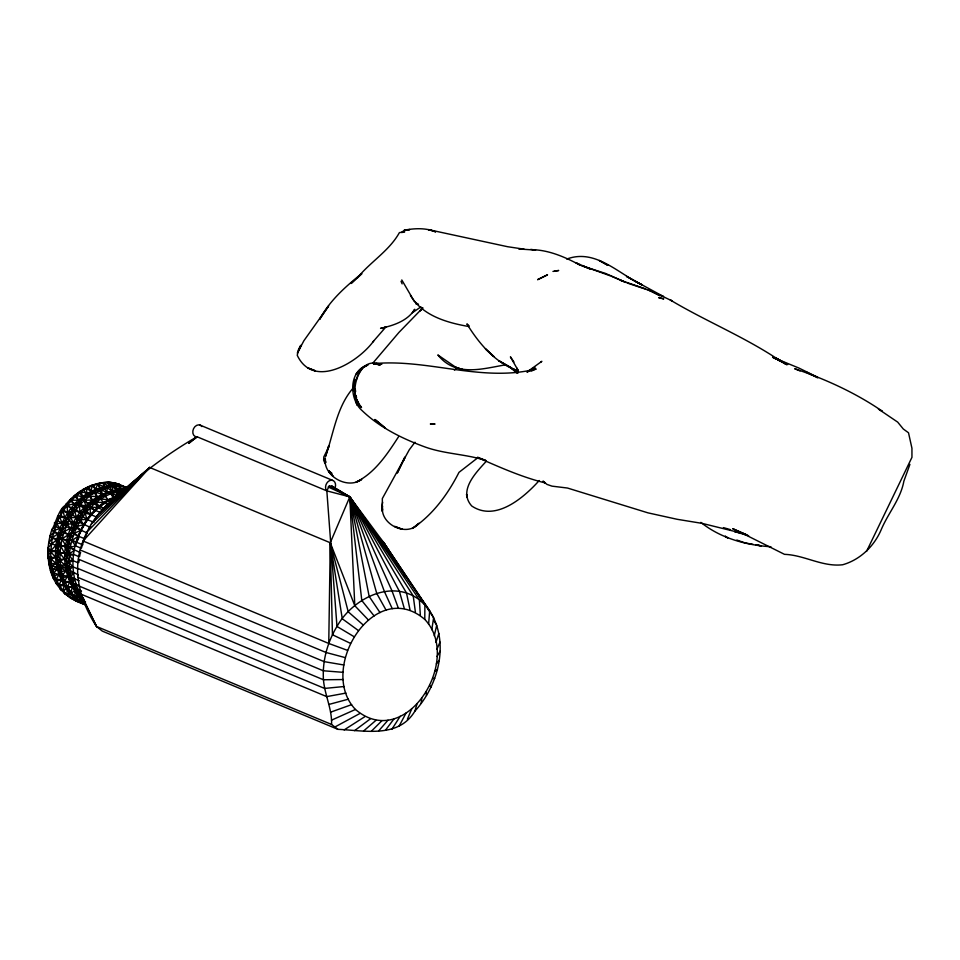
<?xml version="1.0" encoding="UTF-8"?>
<svg xmlns="http://www.w3.org/2000/svg" width="960" height="960" viewBox="0 0 960 960"><rect width="100%" height="100%" fill="white"/><g stroke="black" fill="none" stroke-linecap="round" stroke-linejoin="round"><path stroke-width="1.44" d="M124.836 489.204C108.228 488.88 92.376 498.804 83.352 512.328L79.944 512.388L72.072 510.264C51.036 537.72 49.824 588.288 85.212 604.5C66.792 599.58 52.092 584.088 49.212 565.02C46.848 553.212 48.048 540.924 51.9 529.56C55.428 525.42 61.956 496.056 71.016 508.224L72.072 511.176C82.656 493.296 106.476 479.736 127.452 487.644M85.104 602.964C60.432 582.564 62.424 543.744 78.312 518.568L83.616 511.068L87.228 506.892L88.272 506.82L88.068 503.616L82.668 498.528C96.84 492.924 111.528 481.896 127.752 488.016M424.776 619.404C374.508 576.492 317.028 669.12 355.452 709.464C405.72 752.376 463.2 659.748 424.776 619.404L424.896 604.848L383.352 542.124L349.8 496.86L331.98 486.084L329.16 486.12L326.832 490.872L336.972 626.46C327.324 642.372 322.236 661.128 323.448 679.764C324.708 694.932 332.148 709.032 331.572 724.464L337.896 729.336C364.296 730.452 398.4 738.648 414.888 711.156C438.792 684.852 449.82 642.36 429.684 610.836L383.352 542.124L380.208 538.908M85.536 601.98L83.208 603.408C46.368 578.94 56.928 519.972 89.532 496.38L93.636 502.044L91.932 503.472M347.58 650.388L328.752 643.452L330.276 542.76L349.8 496.86L333.948 487.62M58.068 557.352L57.672 547.728L58.356 546.852L55.956 545.148L48.624 543.24C55.248 535.356 54.564 523.836 60.66 515.376C65.424 506.844 71.724 499.104 79.488 493.14C92.136 483.168 111.216 478.248 125.592 487.476M81.048 598.224L75.3 597.396L72.24 595.92L74.7 596.808L75.216 591.024C50.796 557.172 71.136 500.928 111.876 491.124L113.232 486.636L110.436 485.508L115.248 486.48L119.016 489.732M50.364 568.68L48.312 557.712L48.12 547.512L56.856 539.46C61.776 514.752 80.412 489.432 107.016 486.84M67.188 564.96L67.02 568.788L78.228 574.884M85.416 602.004C50.616 567.264 75.528 496.32 124.116 490.344L121.308 489.216L125.1 490.008M82.74 597.684C60.084 563.544 78.768 508.512 117.96 495.696L118.164 491.172L115.368 490.044L121.176 490.644L122.328 493.332M382.584 506.208C379.44 524.244 407.16 537.876 418.956 523.26L412.332 528.48C432.924 514.788 447.996 494.016 458.976 472.368L477.816 457.74M67.26 554.88L67.62 551.088M96.456 516.984L90.552 514.488L86.916 511.56L87.228 506.892L97.248 507.504L103.38 510.06M52.452 537.408L61.644 531.732L64.524 523.212L69.156 520.596L73.308 522.876L75.156 525.168L69.264 539.34L68.052 547.26L58.032 544.968L56.856 539.46L49.944 536.352L53.688 532.38L58.212 533.82L61.416 532.452L64.128 524.112L72.768 523.92L75.156 525.168L78.948 517.56L83.616 511.068L85.752 509.484L80.352 504.648L77.184 503.928L76.776 505.368L69.564 500.208L65.616 504.648L71.088 500.832M78.948 518.472L76.404 517.44L70.788 517.656L67.824 516.828L64.44 524.472L57.924 520.848L57.6 516.54L59.604 517.38L67.932 517.584L71.352 512.22M96.756 490.116L98.532 488.568L106.932 492.444L107.268 487.728L104.472 486.588L102.432 487.92M72.072 511.176L72.216 510.06L74.844 511.404L76.404 517.44L76.968 521.76L74.628 526.236L64.44 531.42L61.164 531.78L59.604 539.232L56.856 539.46C53.748 555.024 55.596 572.1 64.656 585.456C59.568 593.436 72.42 597.816 77.508 601.392L79.992 600.936M70.26 573.012L68.328 575.736L71.1 576.924L73.236 572.796L70.26 573.012L67.464 571.644L67.68 568.812M428.616 624.204L429.684 610.836L349.8 496.86L329.16 486.12M79.692 517.404L81.924 514.176L76.224 509.544L76.644 504.54L83.868 507.792L88.272 506.82L80.352 504.648L81.648 499.428L84.804 500.244L95.136 499.944M337.896 729.336L102.3 631.104L96.492 626.496C79.992 601.224 71.268 570.012 83.076 541.008C87.456 529.32 94.008 518.484 102.564 509.376C131.208 481.524 162.348 456.744 197.004 436.74L326.832 490.872L349.8 496.86L419.376 599.82L424.896 604.848M70.392 537.18L67.596 546.732L80.688 552.744M83.352 512.328L83.868 507.792M69 590.556L67.2 588.672L63 590.244C53.964 579.348 50.328 564.852 50.784 550.896L55.956 545.148L58.044 550.656L57.3 552.408L57.948 554.436L57.324 559.764L58.188 560.268L50.76 551.796L48.024 550.572M113.844 485.628C115.104 478.476 96.576 484.116 92.616 485.004C83.832 488.1 76.032 493.56 69.564 500.208L81.948 500.244L82.524 496.692L81.336 491.784L80.148 491.304L84 490.008L87.504 495.924L88.548 493.956L94.476 493.104L97.176 496.8L96.456 499.956L97.812 497.784C102.312 500.16 107.808 498.54 112.176 501.396M57.6 516.54L60.66 515.376L61.26 510.516L63.804 510.192L69.924 514.308L67.932 517.584L67.824 516.828L69.156 520.596L74.628 526.236L70.752 535.932L61.68 530.268L66.3 526.608L70.62 528.564L72.036 532.272L62.268 538.704L59.496 537.552L61.416 532.452M421.152 703.308L421.788 698.28M431.796 629.7L433.644 617.676L383.352 542.124L387.768 549.912M49.944 536.352L52.248 538.344L50.784 550.896L58.044 550.656M58.656 544.956L59.496 537.552L63.948 532.872L68.352 534.468L69.66 539.652L66.636 540.564L59.496 537.552M67.236 568.98L57.636 563.604L58.008 561.372M58.32 585.42L56.472 583.86L56.904 580.896L53.364 578.076L53.532 576.936L55.356 580.152M90.396 494.064L92.124 485.832L91.284 485.496L93.42 485.328L95.676 489.3L97.692 483.972L97.008 483.696L104.772 486.996L102.756 482.676L107.832 482.568L109.272 486.684L108.444 482.436L112.512 482.82L113.688 486.912M63.396 581.256L61.272 579.744L56.124 579.264L53.088 577.476L51.648 572.34M84.192 602.232L83.52 598.788L76.512 593.928L76.02 591.468M67.764 548.64L66.66 554.184L69.42 555.348L72.948 560.628L77.94 562.716M382.668 502.248L381.816 506.424L382.584 510.3M61.02 576.78L59.088 574.584L53.688 572.952L50.556 570.588L50.748 569.904L53.28 576.42M434.256 635.784L436.716 625.248M59.604 517.38L62.184 522.9L62.952 528.072L59.988 528.276L55.584 526.536L51.9 529.56L58.212 533.82L59.604 539.232L58.032 544.968L65.484 546.744L67.332 553.644L66.66 554.184L73.644 554.448L78.636 556.524M414.888 711.156L417 703.872M328.692 446.076L325.548 456.408C333.612 433.548 336.576 407.364 352.8 388.464M435.972 642.36L438.84 633.444M299.772 348.78L300.924 345.384L299.352 348.48M327.432 449.628L328.68 445.992M106.308 494.22L109.404 491.772L114.192 496.968L115.896 497.688C95.124 505.224 80.892 524.976 75.528 545.856L70.464 547.284L67.596 546.732M909.924 464.364L903.876 481.152C900.54 499.404 888.012 513.18 881.016 530.136C873.912 546.468 859.932 559.884 842.664 564.756C822.396 567.144 804.348 555.012 784.488 554.34L741.456 532.824M87.42 533.076L76.512 528.228L71.64 532.116C75.336 536.916 82.44 533.94 76.428 542.172L69.096 539.952L70.464 547.284L74.46 550.14L69.552 553.836L67.392 547.956L70.356 547.896M71.424 582.672L69.624 581.76L67.536 587.34L64.764 586.152L67.896 587.964L72.24 586.752L71.064 592.644L68.34 591.516L74.7 596.808L78.66 594.972L75.3 597.396L72.528 596.196L78.768 600.408L82.476 598.428L80.016 601.344L77.328 600.204L83.208 603.408L84.492 601.344M49.344 564.54L48 550.632L50.784 550.896L48.12 547.512M68.472 574.308L64.608 581.4L61.836 580.212L61.704 577.26M403.152 460.944L409.296 449.76L414.984 442.188M356.412 379.632C358.62 369.348 369.276 358.128 380.088 365.34L374.4 363.444M118.428 486.576L119.328 484.32L113.988 482.988L117.048 483.66L117.672 486.36M77.832 589.488L73.104 588.396L76.092 589.98L80.424 594.36L79.08 594.84L75.24 592.056L76.092 589.98L77.832 589.488L81.564 591.048M407.376 719.268L411.744 708.78M436.896 649.32L439.992 642.108M403.26 460.824L404.904 457.104L397.284 473.052L404.604 458.076L382.344 498.54L382.308 511.356L382.092 506.832L382.596 509.412M72.972 510.012L76.644 504.54L76.776 505.368L81.648 499.428L88.068 503.616L93.636 502.044L94.5 500.208L100.596 498.924L103.416 502.56L108.54 504.744M866.544 551.424L911.952 457.344L911.94 448.248L908.508 432.768L903.312 429.012L897.684 422.112L878.412 409.068M300.576 345.468L298.38 349.908L297.252 355.332C313.716 389.916 358.32 362.124 373.716 340.944M69.096 539.952L72.024 540.504L78.336 536.136L81.192 530.472M69.924 514.308L72.072 510.264L72.48 514.884L76.404 517.44L81.924 514.176M399.072 726.204L406.116 712.932M100.092 506.568L97.248 507.504L95.628 510.492L90.552 514.488L82.524 512.448L83.028 516.744L86.916 519.432L93.876 522.336M299.256 349.632L297.372 353.076L303.876 340.752L328.584 306.012L319.704 319.284M67.164 558.66L57.324 559.764L60.084 560.928L67.788 567.396L67.02 568.788L69.444 566.772L72.816 566.772L77.808 568.86M60 558.864L57.216 555.744L57.948 554.436L55.488 551.328L50.76 551.796L48.072 555.468L50.868 557.352L55.524 557.448L57.948 554.436M71.304 583.512L69.624 581.76L65.22 582.816L64.044 584.868L67.536 587.34L72.168 586.632L67.896 587.964L67.788 590.772L71.064 592.644L75.216 591.024M437.028 656.532L440.148 651.084M398.496 436.824C387.372 453.972 374.916 473.004 356.04 482.124L361.68 479.424C347.328 489.984 322.596 475.74 325.248 457.932L325.572 462.192L324.936 460.452L325.848 462.54M65.136 522.228L66.984 519.288L60.66 515.376M329.016 446.568L323.82 456.864L323.64 460.212L324.996 463.356M72.036 532.272L74.4 533.268L80.772 530.304L84.24 524.88M391.836 729.348L400.212 716.256M319.704 319.248C329.088 301.812 343.608 288.252 358.812 275.988L351.096 283.5L361.86 273.624L357.252 278.028C370.164 262.02 389.316 250.848 399.408 232.608L404.784 231.792M53.088 577.476L54.564 575.484L59.088 574.584L56.124 579.264L53.364 578.076L54.96 580.176M385.416 730.284L394.14 718.692M422.592 308.088L398.928 332.436L372.648 363.348M102.192 496.02L103.524 494.364L105.276 495.036M76.512 528.228L74.664 525.156L77.436 526.308L83.664 524.652L87.636 519.732M66.552 563.304L65.088 565.104L60.444 565.224L58.08 566.916L61.476 571.38L66.12 570.912L68.148 569.7M486.372 461.16C475.896 472.692 458.04 490.656 471.72 505.98C495.54 522.096 523.656 497.856 539.232 480.528M436.344 663.876L439.308 660.24M82.668 498.528L84.3 498.288L87.024 495.036L89.808 496.164L100.08 496.836M372.636 342.192L385.872 327M91.164 493.176L92.688 491.4L104.184 494.808L102.192 494.256L98.532 488.568M378.708 730.848L387.996 720.204M122.436 489.768L124.812 487.176L122.004 486.048L125.364 487.296L127.188 489.096M57.636 563.604L60.084 560.928L64.656 559.08L66.408 561.288M73.896 596.616L72.204 598.464L70.572 597.984L75.684 600.504L77.46 598.788M68.892 573.228L66.12 570.912L62.364 574.944L59.592 573.768L59.58 570.216M73.98 534.42L69.264 539.34L82.812 544.824M422.904 307.968L420.072 310.908L421.752 309.18M86.76 532.296L149.724 467.472L330.276 542.76L354.792 605.7L368.484 620.088M90.48 527.484L79.548 522.312L78.312 518.568L81.084 519.708L86.916 519.432L91.464 514.896M371.484 731.1L381.9 720.756M527.136 372.384L529.032 370.536M91.296 524.016L149.724 467.472L83.076 541.008L328.752 643.452M420.348 615.372L419.376 599.82C391.236 578.4 352.224 598.956 336.972 626.46L354.18 636.756M81.06 501.072L77.184 503.928L79.416 505.68L79.944 512.388M74.772 507.684L71.016 508.224L65.4 504.912L67.284 505.332L79.308 502.716L78.456 500.124L75.168 496.764L69.972 499.788L74.604 503.976L74.772 507.684L72.216 510.06L76.224 509.544M96.588 516.336L149.724 467.472L104.196 507.852M99.576 512.856L149.724 467.472L102.564 509.376M194.796 438.72L197.004 436.74L188.904 443.4M363.54 731.04L375.936 720.348M188.832 443.1L197.004 436.74M57.216 555.744L60.06 553.572L64.824 552.924L67.332 553.644M116.232 497.868L109.104 503.256L116.112 498.084M118.608 496.068L120.984 494.268M385.464 326.64L382.776 328.668L384.276 327.696M66.984 519.288L62.184 522.9L56.64 523.824L54.468 522.924L57.924 520.848M62.268 538.704L66.636 540.564L68.748 543.444L65.628 545.496L60.84 545.82L58.992 539.7L59.604 539.232M354.564 730.656L370.212 718.992M67.464 571.644L72.816 566.772L69.228 562.74L66.468 561.564L69.204 560.352L72.948 560.628L66.564 563.94L69.444 566.772M528.288 371.064L541.848 361.32L540.636 362.184M434.88 671.232L437.484 669.408M59.58 569.028L52.764 569.712L49.212 565.02L51.972 566.196L58.344 561.876L55.524 557.448L51 559.116L48.228 557.94L51.528 563.652L56.148 563.412L57.96 564.804M454.368 370.092L457.212 368.112M420.96 306.864L412.32 312.756L414.744 309.264C407.796 320.844 393.18 325.728 380.568 328.308L382.104 328.236M58.656 568.344L56.808 566.964L50.556 570.588L51.096 570.984M70.8 592.428L67.332 594.732L65.232 594.108L71.112 597.732L73.536 596.364M110.772 492.204L113.244 490.56L118.164 491.172L121.716 493.8M80.424 594.36L79.272 595.116L79.38 597.552L82.548 599.196L83.52 598.788M70.104 579.468L70.368 582.3L75.744 584.232L75.876 589.584L71.844 585.828L75.744 584.232L79.488 585.792M529.092 371.124L534.96 367.344L527.472 371.928M344.136 729.924L364.824 716.688M104.988 487.452L107.556 485.928L113.232 486.636L116.808 490.524L113.952 485.292L119.112 486.456L121.008 489.588M552.96 271.428L558.708 270.48L554.4 271.188M334.932 726.984L359.88 713.496M69.624 581.76L64.608 581.4L61.08 578.28L63.072 577.272L69.84 576.648M79.548 522.312L74.928 524.616L80.772 530.304M113.904 486.516L116.304 485.328L120.384 486.54L121.644 490.632M69.504 593.064L66.912 594.348L64.56 593.532L63.3 590.868M104.796 503.172L98.892 506.076L92.352 501.984L93.636 502.044M100.62 512.568L94.584 510.06L88.824 505.248L91.068 504.18L88.068 503.616M84.3 498.288L79.488 493.14L74.916 495.24L82.524 496.692L86.256 496.116M331.488 720.18L355.452 709.464M530.952 371.244L536.172 368.988C482.976 382.464 429.78 359.28 376.236 363.432M368.22 364.872C348.552 369.972 348.804 399.252 362.244 410.748C379.668 427.452 401.832 438.396 424.26 446.7C444.18 454.092 465.684 453.948 485.832 460.488L477.768 457.284M366.648 365.94L363.036 367.44L364.332 366.384C354.264 376.668 350.832 396.684 361.524 407.616L360.036 405.192M54.24 530.532L59.988 528.276L61.164 531.78L63.948 532.872M70.992 511.596L67.728 512.832L61.26 510.516M72.48 514.884L68.016 516.516L70.788 517.656L73.308 522.876L76.968 521.76M330.576 712.176L351.612 704.652M109.68 500.352L103.416 502.56L92.352 501.984M88.824 505.248L95.124 503.112L97.248 507.504M566.772 259.068C595.152 248.376 618.024 273.324 641.652 284.688L626.568 276.444L641.652 284.688M328.992 704.412L348.432 699.168M56.904 580.896L61.272 579.744L59.244 585.06L56.472 583.86L59.772 585.876L64.656 585.456M117.96 495.696L115.932 491.724L109.404 491.772L112.2 492.912L114.696 498.12L108.156 499.668L103.524 494.364M48.228 557.94L50.868 557.352M91.188 491.256L88.656 487.404L85.632 488.04L91.188 491.256L93.72 491.532M73.644 554.448L66.54 555.996L69.204 560.352M83.856 600.564L80.016 601.344L77.244 600.144L78.768 600.408M83.028 516.744L78.948 517.56L83.664 524.652M403.872 232.128L401.64 232.536L404.34 230.1L409.884 229.584L404.7 230.1C414.816 228.264 425.94 227.772 435.66 231.804M345.96 693.084L326.736 696.612L81.06 594.18L96.588 626.484L331.572 724.464M505.476 364.836C481.38 368.988 455.712 377.124 437.844 354.936L455.844 367.332M71.1 576.924L74.22 578.64L73.14 583.488L69.228 578.988L74.22 578.64L79.2 580.728M125.364 487.296L128.808 488.22M373.596 364.2L376.512 363.804L373.752 364.164M58.992 539.7L62.112 539.304L65.628 545.496L68.052 547.26M113.112 490.98L115.572 490.668M58.08 566.916L60.852 568.092L67.788 567.396M104.772 486.996L103.056 482.904L97.572 483.564L100.224 487.872L102.84 488.088M344.256 686.508L324.6 688.428L78.924 585.984M75.888 598.14L72.204 598.464L69.42 597.264L71.112 597.732M104.64 494.1L102.192 494.256L101.112 487.596L104.796 488.436L106.932 492.444M114.192 496.968L116.64 496.836M100.596 498.924L100.536 496.044L105.552 495.9M432.648 678.468L434.7 678.42M66.444 554.232L64.824 552.924L57.3 552.408L60.06 553.572L64.656 559.08M343.332 679.548L323.448 679.764L77.772 577.332M770.928 546.732C746.052 545.244 720.528 538.14 700.848 522.384M94.98 491.664L94.74 490.296L99.588 490.44L102.012 494.34M530.772 249.372L535.596 250.068L518.892 249L524.064 249.18L507.528 246.696L428.34 229.596L435.42 231.804M533.244 249.72C549.864 250.344 565.728 257.436 580.164 265.164L575.964 262.752L589.968 268.872L582.396 265.788L610.236 275.808M343.2 672.336L323.292 670.776L77.616 568.344M58.86 565.5L58.92 571.164L61.476 571.38M107.268 487.728L111.876 491.124L110.04 487.116L104.472 486.588L104.796 488.436M418.488 304.332L416.064 304.104L418.008 304.344L414.18 301.164L401.796 279.948M376.26 363.696L381.816 364.212L375.756 363.132M79.488 493.14L78.252 492.636L81.336 491.784L89.196 493.956M71.784 595.308L64.56 593.532L63.36 590.928M75.684 600.504L74.736 600.192L85.212 604.5M86.916 511.56L83.616 511.068L85.308 513.588L86.916 519.432M56.808 566.964L51.972 566.196L48.876 563.208L51.528 563.652M343.884 664.992L324.144 661.632L78.456 559.188M106.824 492.804L110.7 493.488L113.028 497.424L114.696 498.12M753.156 544.392L745.02 542.904L736.812 540.036M755.868 544.896L761.292 545.892L756.972 544.86M82.548 599.196L80.532 598.812L79.992 596.52M740.28 532.8L702.072 523.368L677.184 519.3L647.928 512.844L567.492 488.04L551.976 486.144L546.96 484.392L542.988 481.128L545.352 482.952C521.976 477.204 499.584 467.208 477.54 457.464M743.1 533.46L734.64 531.612L748.644 535.716M124.116 490.344L119.676 489.36L121.176 490.644M52.248 538.344L56.856 539.46M468.648 326.496C446.844 322.692 422.292 315.636 410.424 295.356M345.348 657.636L325.968 652.464L80.292 550.032M581.304 265.68L605.532 273.432L623.748 281.508L611.568 276.312M723.432 527.616L730.512 529.668M648.096 289.98L659.988 295.716L651.852 291.288L627.192 282.996M124.812 487.176L120.192 485.712L120.384 486.54M645.612 288.888L620.64 280.332L625.884 282.468M60.48 589.344L63.108 590.376L67.2 588.672L66.912 594.348L60.48 589.344L63 590.244L60.228 589.044L59.772 585.876L63.984 584.46L59.244 585.06L56.412 583.764M76.512 593.928L79.08 594.84M345.576 495.348L349.8 496.86L413.22 595.848L415.404 612.18M516.396 370.332C494.568 362.124 478.824 343.236 466.896 323.916L469.128 325.812M116.304 485.328L119.112 486.456L119.964 490.548M93.42 485.328L92.616 485.004L97.692 483.972L100.224 487.872M75.168 496.764L73.788 496.2L76.26 495.78L78.456 500.124M515.172 369.804L511.392 368.244L517.536 371.124M88.656 487.404L87.708 487.008L92.124 485.832L95.676 489.3M84 490.008L82.908 489.564L86.652 488.448L86.784 493.728M87.228 506.892L94.584 510.06M800.052 370.932L794.736 368.736C825.312 379.068 855.528 392.82 882.216 411.144L879.6 409.788M63.804 510.192L61.992 509.448L67.08 505.596L67.932 517.584M199.932 425.052L332.676 480.396M103.836 508.128L98.892 506.076L94.5 500.208M64.524 523.212L67.296 524.364L70.62 528.564M78.636 536.256L84.876 538.86M80.52 547.944L75.528 545.856L71.952 540.792M112.512 482.82L114.156 483.06L116.448 485.844M107.832 482.568L112.704 486.048M743.844 533.892L746.076 534.84L732.696 528.672L747 534.9M113.244 490.56L115.932 491.724L117.192 495.972L112.2 492.912M511.344 367.776L498.672 360.624L516.54 370.992M83.304 600L80.532 598.812L85.284 602.172M83.196 603.468L76.428 600.912L77.508 601.392M328.176 486.972L349.8 496.86L406.512 592.98L410.016 609.876M777.54 359.856L786.936 364.26L774.696 357.888L786.468 364.428M107.556 485.928L110.04 487.116M350.544 643.392L332.436 634.728L330.276 542.76L348.24 611.82L363.228 624.996M55.956 545.148L58.416 546.384M817.716 377.892L806.376 372.156L811.632 374.868M60.852 568.092L66.12 570.912M89.532 496.38L87.024 495.036L87.504 495.924M817.26 377.076L798.876 368.04L772.632 357.252L776.196 359.232M634.932 281.004L663.552 296.556L658.8 294.552L672.18 300.936L670.308 300.012C704.7 320.544 742.008 335.856 775.632 357.78L787.74 364.62M775.632 357.78L786.696 364.68L777.264 358.8M103.272 482.88L108.072 485.916M725.244 536.316L727.74 537.948L725.328 536.28M74.4 533.268L78.336 536.136M358.44 630.588L342.276 618.78L330.276 542.76M70.368 582.3L73.608 584.688M61.836 580.212L65.22 582.816M517.044 373.272L509.904 367.14M100.536 496.044L101.532 496.848M51 559.116L56.148 563.412M94.476 493.104L92.688 491.4L93.348 492.456M68.328 575.736L71.652 579M59.592 573.768L63.072 577.272M54.564 575.484L50.928 571.764L53.688 572.952L57.384 569.124L59.916 572.256M513.78 369.684L516.36 372.324M69.336 578.292L67.632 576.48L62.364 574.944L58.92 571.164M331.98 486.084L332.724 486.912M514.128 369.648L516.096 371.868M66.3 526.608L64.44 524.472M374.112 615.924L361.8 600.516L349.8 496.86L399.384 591.288L404.292 608.508M429.684 685.476L431.016 687.144M56.64 523.824L59.988 528.276M92.508 499.908L88.548 493.956M513.936 362.004L510.408 356.844L518.076 370.332L516.936 368.136L518.016 373.068M380.016 612.6L369.144 596.376L349.8 496.86L391.956 590.772L398.328 608.1M400.332 568.572L383.352 542.124L388.752 550.992M403.572 573.612L405.18 576.132M434.292 621.468L435.9 623.988M51.9 529.56L53.688 532.38M358.548 402.768L355.572 397.908L359.556 405.684L356.748 399.456M390.288 553.536L392.604 557.34M119.328 484.32L120.708 486.684M84.132 601.764L96.756 626.796M386.088 610.164L376.704 593.34L349.8 496.86L354.792 605.7M60.132 552.372L57.672 547.728L60.792 546.132L66.696 557.508M392.232 608.652L384.36 591.468L349.8 496.86M401.04 281.28L402.132 283.884M97.176 496.8L94.74 490.296M81.648 499.428L81.948 500.244M54.468 522.924L55.584 526.536M63.096 511.272L64.776 517.74M49.704 565.884L50.4 568.56M74.676 589.692L75.24 592.056M84.432 500.568L85.608 505.956M467.016 497.16L466.548 494.34L466.716 495.408M355.236 388.944L355.62 391.572M356.184 395.508L356.556 398.136M71.232 581.532L71.844 585.828M426.048 692.112L426.48 695.412M90.012 508.032L90.552 514.488M60.84 574.536L61.08 578.28M196.92 436.896A6.216 4.776 -67.4 0 1 193.572 428.628A6.216 4.776 -67.4 0 1 201.912 426.576M327.324 491.472A6.216 4.776 -67.4 0 1 326.712 483.276A6.216 4.776 -67.4 0 1 333.78 480.984A6.216 4.776 -67.4 0 1 334.392 489.192M78.864 562.368A67.944 52.308 -67.4 0 1 79.176 559.5M79.596 556.632A67.944 52.308 -67.4 0 1 80.124 553.752M81.468 548.04A67.944 52.308 -67.4 0 1 87.168 532.812M89.196 528.864A67.944 52.308 -67.4 0 1 90.66 526.296M93 522.576A67.944 52.308 -67.4 0 1 95.52 518.988M353.904 387.54L353.748 388.956L355.056 379.236L353.904 387.54L356.796 404.772L353.904 387.54M357.672 372.096L355.908 374.616L361.452 368.4L357.672 372.096M547.452 274.848L537.708 279.612L547.452 274.848M434.304 424.008L430.332 424.008L435.06 424.056L434.304 424.008M663.612 298.86L658.752 297.636L663.612 298.86M464.22 370.152L454.596 366.852L464.22 370.152M315.204 370.752L307.644 367.836L315.204 370.752M402.072 529.188L394.764 526.452L402.072 529.188M85.488 604.596L82.968 603.564L85.464 604.668M607.764 265.272L599.316 260.532L607.764 265.272M331.752 473.316L328.836 470.868L331.752 473.316M385.452 428.208L375.012 419.544L385.452 428.208M493.764 356.448L485.508 348.924L493.764 356.448M333.132 476.388L328.764 471.468L333.132 476.388"/></g></svg>
